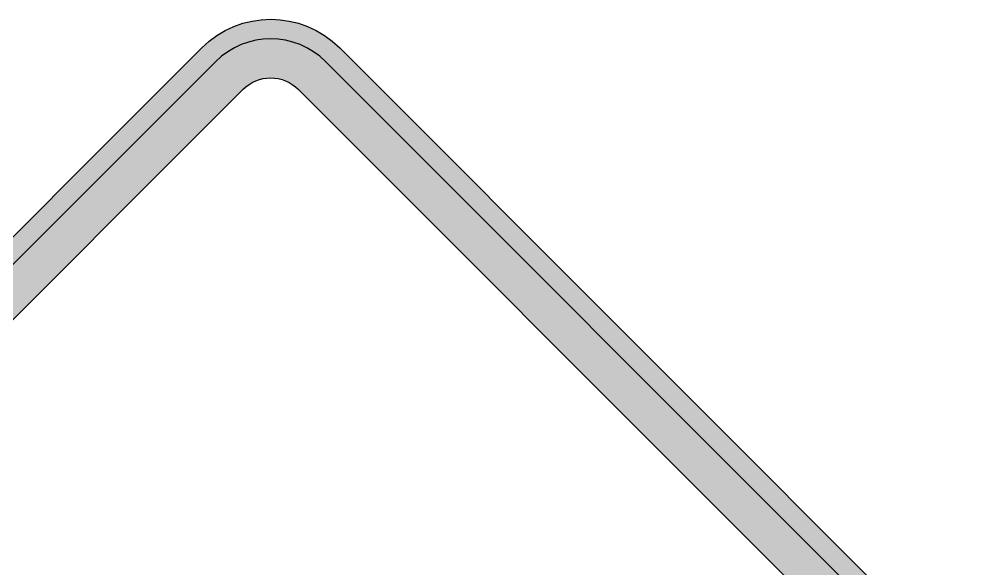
# Model space of a CAD drawing. Extents: x 141 to 1038, y -1303 to 264.
# Drawn here: x 216.9 to 315.4, y 208 to 264.3 of the extents above; entities that cross this region are included whole.
import ezdxf

# ---------------------------------------------------------------- set-up
doc = ezdxf.new("R2010")
doc.units = 0
doc.linetypes.add('CENTERX2', pattern=[101.60000000000001, 63.5, -12.7, 12.7, -12.7])
for name, color, linetype in [('L25', 1, 'CONTINUOUS'), ('TBLK25', 1, 'CONTINUOUS'), ('YELLOW', 50, 'CONTINUOUS')]:
    doc.layers.add(name, color=color, linetype=linetype)

msp = doc.modelspace()

# ---------------------------------------------------------------- hatches: boundary and pattern name
at = {"layer": 'TBLK25', "linetype": 'CENTERX2'}
h = msp.add_hatch(color=256, dxfattribs=at)
h.paths.add_polyline_path([(337.3832173116854, 165.1660927006278, -0.1988724069901197), (338.5547901379277, 162.33828061167), (342.5547900906795, 162.3388954170357, 0.1988724144194797), (340.2116444381597, 167.9945198236458), (248.2877628798995, 259.9184014942351, 0.1988815886911092), (242.6318560692365, 262.2615471920971), (242.6311488144745, 258.2615472409888, -0.1988967619089773), (245.4593357534251, 257.089974371217)])
h.paths.add_polyline_path([(239.8024815039289, 257.0899743746743, -0.1989279729434527), (242.6311488144745, 258.2615472409888), (242.6318560692365, 262.2615471920971, 0.1989431464306563), (236.9740543809117, 259.9184015011495), (145.0501728266619, 167.9945200592876, 0.1988724221665022), (142.7070271671926, 162.3388954170684), (146.7070271199444, 162.3382806117027, -0.1988724221665001), (147.8785999496791, 165.1660929328123)])
h.paths.add_polyline_path([(236.9740544940383, 64.75692989397113, 0.1989523133510657), (242.6321383540167, 62.41378423820503), (242.631523548651, 66.41378419095682, -0.1989523133510666), (239.802481618662, 67.58535701883983), (147.8785999480725, 159.5092386814682, -0.1989523133735744), (146.7070271199444, 162.3382806117027), (142.7070271671926, 162.3388954170684, 0.1989523133735746), (145.0501728234488, 156.6808115565996)])
h.paths.add_polyline_path([(245.4593358679077, 67.5853570188388, -0.19887242199628), (242.6315235486511, 66.41378419095682), (242.6321383540167, 62.41378423820503, 0.1988724219962835), (248.2877629925304, 64.75692989396914), (340.2116444344564, 156.6808113278703, 0.1989523208032523), (342.5547900906795, 162.3388954170357), (338.5547901379277, 162.33828061167, -0.1989523282328412), (337.3832173098338, 159.50923845274)])
at = {"layer": 'YELLOW', "linetype": 'Continuous'}
h = msp.add_hatch(color=256, dxfattribs=at)
edge = h.paths.add_edge_path()
edge.add_line((235.5613779430679, 63.34271645076082), (143.6374962797319, 155.2665980262931))
edge.add_arc((150.7085640932515, 162.337665839813), 10.00000000233953, 134.9999999746087, 225.0000000000015, ccw=False)
edge.add_line((143.6374962828653, 169.4087336564664), (235.5613779400998, 261.332615229089))
edge.add_arc((242.6324457536198, 254.2615474155689), 10.00000000233988, 45, 135, ccw=False)
edge.add_line((249.7035135671398, 261.332615229089), (341.6273950551496, 169.4087336533325))
edge.add_arc((334.55632724163, 162.337665839813), 10.00000000233923, -44.999999999999886, 45, ccw=False)
edge.add_line((341.6273950551496, 155.2665980262934), (249.7035135702196, 63.34271645064912))
edge.add_arc((242.6324457566996, 70.41378426416888), 10.00000000233968, 224.999999999094, 315.0000000000009, ccw=False)
edge = h.paths.add_edge_path(flags=16)
edge.add_line((236.9740543809118, 259.9184015011496), (145.0501728223393, 167.9945200549649))
edge.add_arc((150.707027072635, 162.337665806337), 7.999999999956775, 134.9999999996897, 224.9999999996897)
edge.add_line((145.0501728231426, 156.6808115569058), (236.9740544897181, 64.75692989829128))
edge.add_arc((242.6309087432853, 70.41378414370809), 7.999999999999476, 224.9999999674758, 314.9999999974991)
edge.add_line((248.2877629925304, 64.75692989396916), (340.2116444344564, 156.6808113278703))
edge.add_arc((334.554790185211, 162.3376655776096), 8.000000000000032, 314.9999999974991, 404.9999999649929)
edge.add_line((340.2116444381597, 167.9945198236458), (248.2877628798994, 259.9184014942351))
edge.add_arc((242.6309086269484, 254.2615472481967), 8.000000000003347, 44.99999996499273, 134.9999999649746)

# ---------------------------------------------------------------- linework, layer by layer
at = {"layer": 'L25'}
for points in [[(235.5613779430679, 63.34271645076082), (143.6374962797319, 155.2665980262931, -0.4142135625029013), (143.6374962828653, 169.4087336564664), (235.5613779400998, 261.332615229089, -0.4142135623730949), (249.7035135671398, 261.332615229089), (341.6273950551496, 169.4087336533325, -0.4142135623730951), (341.6273950551496, 155.2665980262934), (249.7035135702196, 63.34271645064912, -0.414213562377731)], [(239.8057163645225, 67.58705487626919), (147.8818347045627, 159.5109364484241, -0.4142135626477833), (147.8818347045134, 165.1643952311524), (239.8057163635812, 257.0882768056078, -0.4142135625128725), (245.4591751450074, 257.0882768042586), (337.3830566314936, 165.1643952300261, -0.414213562373095), (337.3830566295741, 159.5109364476801), (245.4591751484819, 67.58705487587402, -0.4142135625403221)]]:
    msp.add_lwpolyline(points, format="xyb", close=True, dxfattribs=at)
at = {"layer": 'TBLK25', "color": 1}
for p, q in [((236.9740543809118, 259.9184015011496), (145.0501728223393, 167.9945200549649)), ((340.2116444381597, 167.9945198236458), (248.2877628798994, 259.9184014942351))]:
    msp.add_line(p, q, dxfattribs=at)
msp.add_arc((242.6309086269484, 254.2615472481967), 8.000000000003347, 44.99999996499273, 134.9999999649746, dxfattribs=at)

doc.saveas('drawing.dxf')
